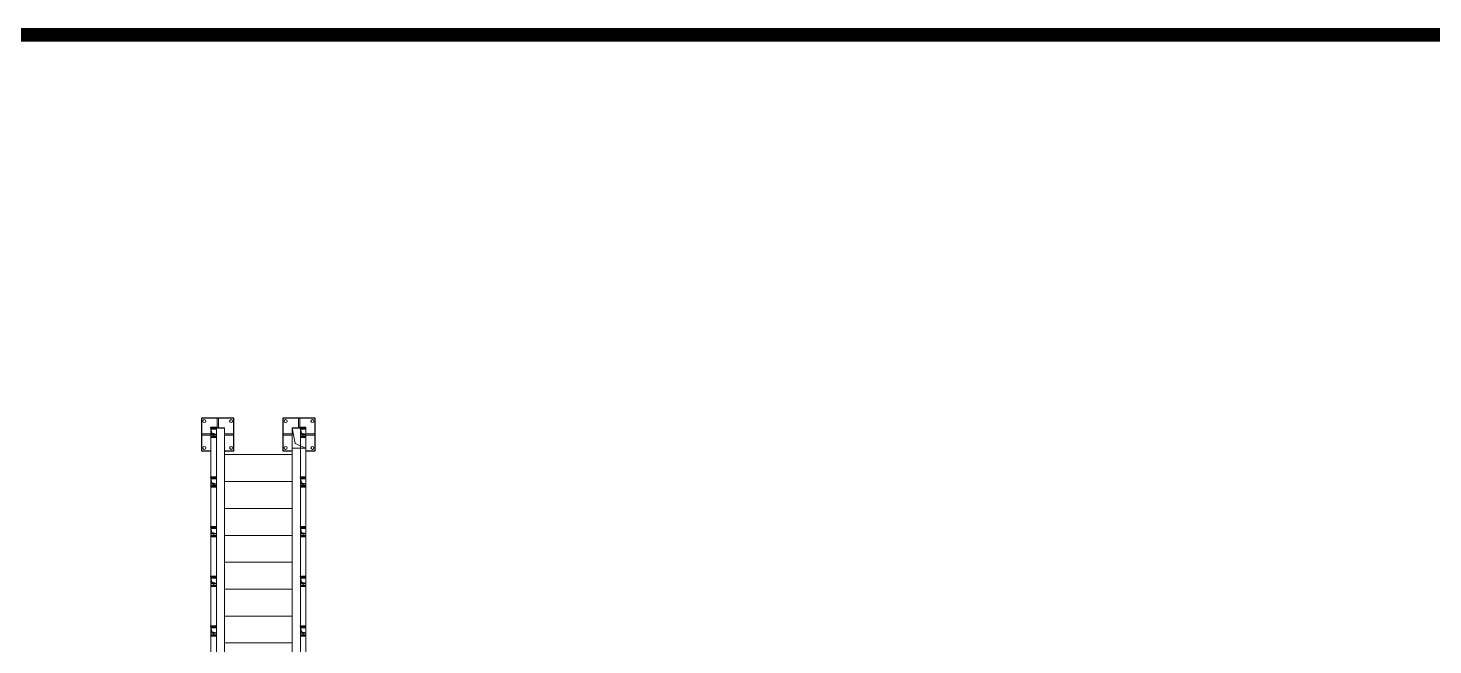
# Model space of a CAD drawing. Extents: x 498328 to 716449, y -893371 to -467753.
# Drawn here: x 538533 to 548900, y -839477 to -834921 of the extents above; entities that cross this region are included whole.
import ezdxf

# ---------------------------------------------------------------- set-up
doc = ezdxf.new("R2010")
doc.units = 0
doc.header["$LTSCALE"] = 1000
doc.linetypes.add('CACHE', pattern=[0.375, 0.25, -0.125])
for name, color, linetype in [('1轮廓实线层', 7, 'CONTINUOUS'), ('PUB_TITLE', 4, 'CONTINUOUS'), ('设备基础', 2, 'CONTINUOUS')]:
    doc.layers.add(name, color=color, linetype=linetype)

msp = doc.modelspace()

# ---------------------------------------------------------------- linework, layer by layer
at = {"layer": '1轮廓实线层', "lineweight": 20}
for p, q in [((539927.5, -837872.5), (539927.5, -837802.5)), ((539937.5, -837872.5), (539937.5, -837802.5)), ((540527.5, -837872.5), (540527.5, -837802.5)), ((540537.5, -837872.5), (540537.5, -837802.5)), ((539812.5, -837917.5), (539882.5, -837917.5)), ((539812.5, -837927.5), (539882.5, -837927.5)), ((539882.5, -837872.5), (539882.5, -841831.5)), ((539922.5, -841831.5), (539922.5, -837872.5)), ((539982.5, -837872.5), (539982.5, -841831.5)), ((539982.5, -837917.5), (540052.5, -837917.5)), ((539982.5, -837927.5), (540052.5, -837927.5)), ((540412.5, -837917.5), (540482.5, -837917.5)), ((540412.5, -837927.5), (540482.5, -837927.5)), ((540482.5, -837872.5), (540482.5, -841831.5)), ((540542.5, -841831.5), (540542.5, -837872.5)), ((540582.5, -841831.5), (540582.5, -837872.5)), ((540582.5, -837917.5), (540652.5, -837917.5)), ((540582.5, -837927.5), (540652.5, -837927.5)), ((540482.5, -838071), (539982.5, -838071)), ((540482.5, -838270), (539982.5, -838270)), ((540482.5, -838468.8), (539982.5, -838468.8)), ((540482.5, -838667.5), (539982.5, -838667.5)), ((540482.5, -838866.3), (539982.5, -838866.3)), ((540482.5, -839065), (539982.5, -839065)), ((540482.5, -839263.8), (539982.5, -839263.8)), ((540482.5, -839462.5), (539982.5, -839462.5))]:
    msp.add_line(p, q, dxfattribs=at)
at = {"layer": '1轮廓实线层', "linetype": 'CACHE', "lineweight": 20, "ltscale": 0.1}
for p, q in [((539882.5, -837872.5), (539922.5, -837872.5)), ((539882.5, -837872.5), (539922.5, -837872.5)), ((540542.5, -837872.5), (540582.5, -837872.5)), ((539882.5, -838239.5), (539922.5, -838239.5)), ((540542.5, -838239.5), (540582.5, -838239.5)), ((539882.5, -838606.5), (539922.5, -838606.5)), ((540542.5, -838606.5), (540582.5, -838606.5)), ((539882.5, -838973.5), (539922.5, -838973.5)), ((540542.5, -838973.5), (540582.5, -838973.5)), ((539882.5, -839340.5), (539922.5, -839340.5)), ((540542.5, -839340.5), (540582.5, -839340.5))]:
    msp.add_line(p, q, dxfattribs=at)
at = {"layer": '1轮廓实线层', "color": 8, "lineweight": 9}
for p, q in [((539882.5, -837880), (539889.8, -837912.7)), ((539889.8, -837912.7), (539922.5, -837920)), ((540482.7, -837872.6), (540504.5, -837989.2)), ((540542.5, -837880), (540549.8, -837912.7)), ((540549.8, -837912.7), (540582.5, -837920)), ((540482.5, -838022.5), (540582.5, -838022.5)), ((540504.5, -837989.2), (540582.5, -838022.5)), ((539882.5, -838247), (539889.8, -838279.7)), ((539889.8, -838279.7), (539922.5, -838287)), ((540542.5, -838247), (540549.8, -838279.7)), ((540549.8, -838279.7), (540582.5, -838287)), ((539882.5, -838614), (539889.8, -838646.7)), ((539889.8, -838646.7), (539922.5, -838654)), ((540542.5, -838614), (540549.8, -838646.7)), ((540549.8, -838646.7), (540582.5, -838654)), ((539882.5, -838981), (539889.8, -839013.7)), ((540542.5, -838981), (540549.8, -839013.7)), ((539889.8, -839013.7), (539922.5, -839021)), ((540549.8, -839013.7), (540582.5, -839021)), ((539882.5, -839348), (539889.8, -839380.7)), ((539889.8, -839380.7), (539922.5, -839388)), ((540542.5, -839348), (540549.8, -839380.7)), ((540549.8, -839380.7), (540582.5, -839388))]:
    msp.add_line(p, q, dxfattribs=at)
at = {"layer": '1轮廓实线层', "lineweight": 20}
for centre in [(539833.5, -837823.5), (540031.5, -837823.5), (540433.5, -837823.5), (540631.5, -837823.5), (539833.5, -838021.6), (540031.5, -838021.6), (540433.5, -838021.6), (540631.5, -838021.6)]:
    msp.add_circle(centre, 11, dxfattribs=at)
at = {"layer": 'PUB_TITLE', "const_width": 100}
msp.add_lwpolyline([(529127.4, -892370.7), (609727.4, -892370.7), (609727.4, -834970.7), (529127.4, -834970.7)], close=True, dxfattribs=at)
at = {"layer": '设备基础', "color": 0}
for p, q in [((539882.5, -837868.9), (539922.5, -837868.9)), ((539882.5, -837872.5), (539882.5, -837868.9)), ((539882.5, -837872.5), (539982.5, -837872.5)), ((539882.5, -837873), (539899.5, -837873)), ((539882.5, -837880), (539922.5, -837880)), ((539882.5, -837920), (539922.5, -837920)), ((539882.5, -837933.5), (539899.5, -837933.5)), ((539882.5, -837937.6), (539922.5, -837937.6)), ((539882.5, -837941.2), (539922.5, -837941.2)), ((539905.5, -837873), (539922.5, -837873)), ((539905.5, -837933.5), (539922.5, -837933.5)), ((539922.5, -837872.5), (539922.5, -837868.9)), ((540482.5, -837872.5), (540582.5, -837872.5)), ((540542.5, -837868.9), (540582.5, -837868.9)), ((540542.5, -837872.5), (540542.5, -837868.9)), ((540542.5, -837873), (540559.5, -837873)), ((540542.5, -837880), (540582.5, -837880)), ((540542.5, -837920), (540582.5, -837920)), ((540542.5, -837933.5), (540559.5, -837933.5)), ((540542.5, -837937.6), (540582.5, -837937.6)), ((540542.5, -837941.2), (540582.5, -837941.2)), ((540565.5, -837873), (540582.5, -837873)), ((540565.5, -837933.5), (540582.5, -837933.5)), ((540582.5, -837872.5), (540582.5, -837868.9)), ((539882.5, -838235.9), (539922.5, -838235.9)), ((539882.5, -838239.5), (539882.5, -838235.9)), ((539882.5, -838240), (539899.5, -838240)), ((539882.5, -838247), (539922.5, -838247)), ((539905.5, -838240), (539922.5, -838240)), ((539922.5, -838239.5), (539922.5, -838235.9)), ((540542.5, -838235.9), (540582.5, -838235.9)), ((540542.5, -838239.5), (540542.5, -838235.9)), ((540542.5, -838240), (540559.5, -838240)), ((540542.5, -838247), (540582.5, -838247)), ((540565.5, -838240), (540582.5, -838240)), ((540582.5, -838239.5), (540582.5, -838235.9)), ((539882.5, -838287), (539922.5, -838287)), ((539882.5, -838300.5), (539899.5, -838300.5)), ((539882.5, -838304.6), (539922.5, -838304.6)), ((539882.5, -838308.2), (539922.5, -838308.2)), ((539905.5, -838300.5), (539922.5, -838300.5)), ((540542.5, -838287), (540582.5, -838287)), ((540542.5, -838300.5), (540559.5, -838300.5)), ((540542.5, -838304.6), (540582.5, -838304.6)), ((540542.5, -838308.2), (540582.5, -838308.2)), ((540565.5, -838300.5), (540582.5, -838300.5)), ((539882.5, -838602.9), (539922.5, -838602.9)), ((539882.5, -838606.5), (539882.5, -838602.9)), ((539882.5, -838607), (539899.5, -838607)), ((539882.5, -838614), (539922.5, -838614)), ((539882.5, -838654), (539922.5, -838654)), ((539882.5, -838667.5), (539899.5, -838667.5)), ((539882.5, -838671.6), (539922.5, -838671.6)), ((539882.5, -838675.2), (539922.5, -838675.2)), ((539905.5, -838607), (539922.5, -838607)), ((539905.5, -838667.5), (539922.5, -838667.5)), ((539922.5, -838606.5), (539922.5, -838602.9)), ((540542.5, -838602.9), (540582.5, -838602.9)), ((540542.5, -838606.5), (540542.5, -838602.9)), ((540542.5, -838607), (540559.5, -838607)), ((540542.5, -838614), (540582.5, -838614)), ((540542.5, -838654), (540582.5, -838654)), ((540542.5, -838667.5), (540559.5, -838667.5)), ((540542.5, -838671.6), (540582.5, -838671.6)), ((540542.5, -838675.2), (540582.5, -838675.2)), ((540565.5, -838607), (540582.5, -838607)), ((540565.5, -838667.5), (540582.5, -838667.5)), ((540582.5, -838606.5), (540582.5, -838602.9)), ((539882.5, -838969.9), (539922.5, -838969.9)), ((539882.5, -838973.5), (539882.5, -838969.9)), ((539882.5, -838974), (539899.5, -838974)), ((539882.5, -838981), (539922.5, -838981)), ((539905.5, -838974), (539922.5, -838974)), ((539922.5, -838973.5), (539922.5, -838969.9)), ((540542.5, -838969.9), (540582.5, -838969.9)), ((540542.5, -838973.5), (540542.5, -838969.9)), ((540542.5, -838974), (540559.5, -838974)), ((540542.5, -838981), (540582.5, -838981)), ((540565.5, -838974), (540582.5, -838974)), ((540582.5, -838973.5), (540582.5, -838969.9)), ((539882.5, -839021), (539922.5, -839021)), ((539882.5, -839034.5), (539899.5, -839034.5)), ((539882.5, -839038.6), (539922.5, -839038.6)), ((539882.5, -839042.2), (539922.5, -839042.2)), ((539905.5, -839034.5), (539922.5, -839034.5)), ((540542.5, -839021), (540582.5, -839021)), ((540542.5, -839034.5), (540559.5, -839034.5)), ((540542.5, -839038.6), (540582.5, -839038.6)), ((540542.5, -839042.2), (540582.5, -839042.2)), ((540565.5, -839034.5), (540582.5, -839034.5)), ((539882.5, -839336.9), (539922.5, -839336.9)), ((539882.5, -839340.5), (539882.5, -839336.9)), ((539882.5, -839341), (539899.5, -839341)), ((539882.5, -839348), (539922.5, -839348)), ((539882.5, -839388), (539922.5, -839388)), ((539882.5, -839401.5), (539899.5, -839401.5)), ((539882.5, -839405.6), (539922.5, -839405.6)), ((539882.5, -839409.2), (539922.5, -839409.2)), ((539905.5, -839341), (539922.5, -839341)), ((539905.5, -839401.5), (539922.5, -839401.5)), ((539922.5, -839340.5), (539922.5, -839336.9)), ((540542.5, -839336.9), (540582.5, -839336.9)), ((540542.5, -839340.5), (540542.5, -839336.9)), ((540542.5, -839341), (540559.5, -839341)), ((540542.5, -839348), (540582.5, -839348)), ((540542.5, -839388), (540582.5, -839388)), ((540542.5, -839401.5), (540559.5, -839401.5)), ((540542.5, -839405.6), (540582.5, -839405.6)), ((540542.5, -839409.2), (540582.5, -839409.2)), ((540565.5, -839341), (540582.5, -839341)), ((540565.5, -839401.5), (540582.5, -839401.5)), ((540582.5, -839340.5), (540582.5, -839336.9))]:
    msp.add_line(p, q, dxfattribs=at)
for points in [[(539982.5, -838042.5), (540052.5, -838042.5), (540052.5, -837802.5), (539812.5, -837802.5), (539812.5, -838042.5), (539882.5, -838042.5)], [(540582.5, -838042.5), (540652.5, -838042.5), (540652.5, -837802.5), (540412.5, -837802.5), (540412.5, -838042.5), (540482.5, -838042.5)]]:
    msp.add_lwpolyline(points, dxfattribs=at)
at = {"layer": '设备基础', "color": 0, "extrusion": (0, 0, -1)}
for centre in [(539902.5, -837873), (539902.5, -837933.5), (540562.5, -837873), (540562.5, -837933.5), (539902.5, -838240), (540562.5, -838240), (539902.5, -838300.5), (540562.5, -838300.5), (539902.5, -838607), (539902.5, -838667.5), (540562.5, -838607), (540562.5, -838667.5), (539902.5, -838974), (540562.5, -838974), (539902.5, -839034.5), (540562.5, -839034.5), (539902.5, -839341), (539902.5, -839401.5), (540562.5, -839341), (540562.5, -839401.5)]:
    msp.add_ellipse(centre, major_axis=(-3, 0), ratio=0.5433917, dxfattribs=at)

doc.saveas('drawing.dxf')
